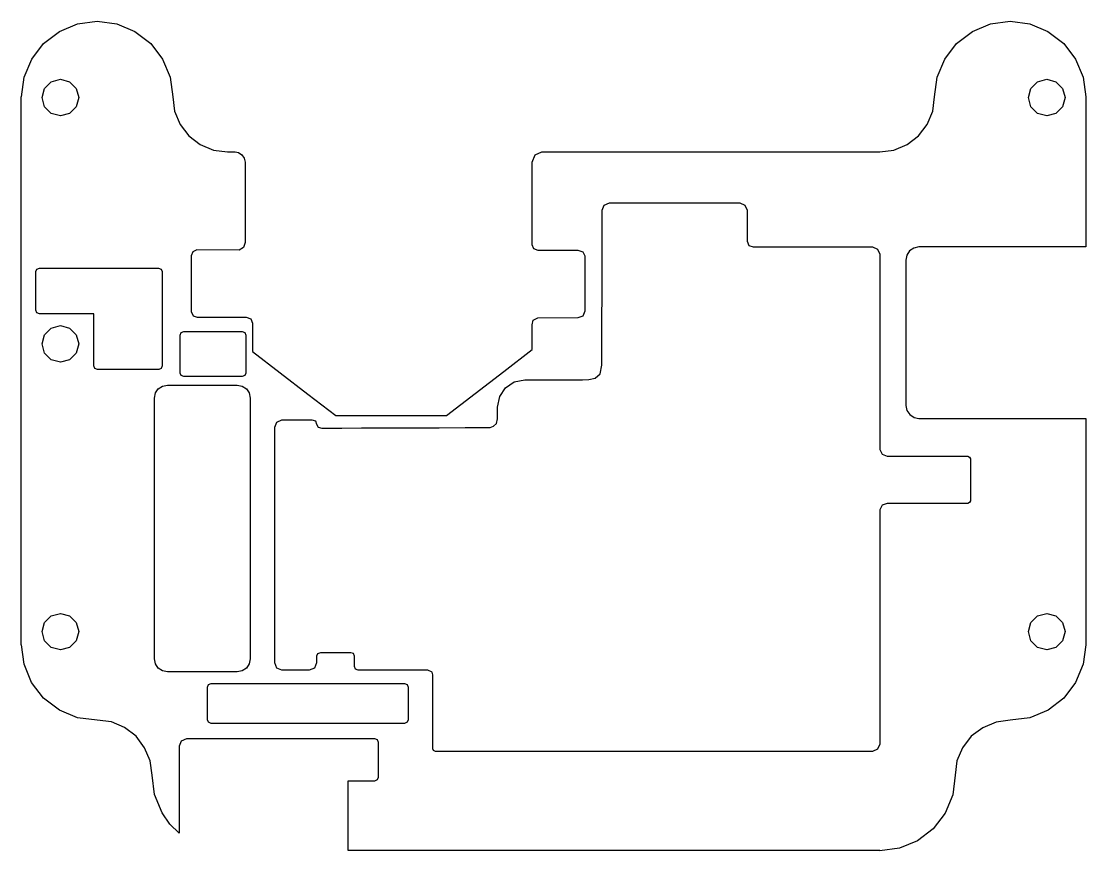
# Model space of a CAD drawing. Extents: x 0 to 104, y 0 to 81.
import ezdxf

# ---------------------------------------------------------------- set-up
doc = ezdxf.new("R2010")
doc.units = 0
doc.layers.get('0').update_dxf_attribs({"linetype": 'continuous'})

# ---------------------------------------------------------------- blocks, each defined once
blk = doc.blocks.new('SCALE')
at = {"color": 0}
for points in [[(103.76, 58.92), (99.7, 58.92), (95.64, 58.92), (91.58, 58.92), (87.52, 58.92), (87.03, 58.82), (86.62, 58.54), (86.35, 58.13), (86.25, 57.63), (86.25, 52.92), (86.25, 48.2), (86.25, 43.48), (86.36, 43), (86.65, 42.6), (87.06, 42.32), (87.52, 42.22), (91.58, 42.22), (95.64, 42.22), (99.7, 42.22), (103.76, 42.22), (103.76, 37.81), (103.76, 33.41), (103.76, 29), (103.76, 24.6), (103.76, 20.19), (103.52, 18.29), (102.78, 16.51), (101.62, 14.98), (100.09, 13.82), (98.32, 13.08), (96.41, 12.84), (95.03, 12.67), (93.74, 12.12), (92.62, 11.28), (91.78, 10.16), (91.23, 8.88), (91.06, 7.49), (90.82, 5.59), (90.08, 3.81), (88.92, 2.28), (87.39, 1.12), (85.62, 0.38), (83.71, 0.14), (83.71, 0.15), (79.01, 0.15), (74.3, 0.15), (69.6, 0.15), (64.9, 0.15), (60.19, 0.15), (55.49, 0.15), (50.79, 0.15), (46.08, 0.15), (41.38, 0.15), (36.67, 0.15), (31.97, 0.15), (31.97, 3.56), (31.97, 6.96), (34.56, 6.96), (34.81, 7.07), (34.91, 7.31), (34.91, 10.68), (34.81, 10.93), (34.56, 11.03), (29.98, 11.03), (25.39, 11.03), (20.81, 11.03), (16.22, 11.03), (15.72, 10.82), (15.51, 10.32), (15.51, 6.08), (15.51, 1.84), (14.61, 2.74), (13.85, 3.82), (13.11, 5.6), (12.87, 7.5), (12.7, 8.89), (12.15, 10.17), (11.31, 11.29), (10.2, 12.13), (8.91, 12.68), (7.52, 12.85), (5.62, 13.09), (3.85, 13.83), (2.31, 14.99), (1.15, 16.52), (0.41, 18.3), (0.17, 20.2), (0.14, 20.19), (0.14, 25.04), (0.14, 29.89), (0.14, 34.74), (0.14, 39.59), (0.14, 44.44), (0.14, 49.29), (0.14, 54.14), (0.14, 58.98), (0.14, 63.83), (0.14, 68.68), (0.14, 73.53), (0.17, 73.53), (0.41, 75.44), (1.16, 77.21), (2.31, 78.74), (3.85, 79.9), (5.62, 80.65), (7.53, 80.89), (9.43, 80.65), (11.2, 79.9), (12.74, 78.74), (13.89, 77.21), (14.64, 75.44), (14.88, 73.53), (15.05, 72.15), (15.6, 70.86), (16.44, 69.75), (17.55, 68.91), (18.84, 68.36), (20.22, 68.19), (20.96, 68.19), (21.29, 68.11), (21.6, 67.88), (21.84, 67.56), (21.94, 67.19), (21.94, 63.28), (21.94, 59.36), (21.77, 58.86), (21.34, 58.62), (17.22, 58.65), (16.85, 58.45), (16.67, 58.06), (16.67, 55.35), (16.67, 52.63), (16.86, 52.22), (17.25, 52.09), (22.03, 52.09), (22.48, 51.92), (22.64, 51.51), (22.64, 48.76), (25.35, 46.67), (28.05, 44.59), (30.76, 42.5), (34.36, 42.5), (37.95, 42.5), (41.55, 42.5), (44.32, 44.65), (47.1, 46.8), (49.87, 48.95), (49.86, 51.35), (49.97, 51.81), (50.42, 52.02), (54.34, 52.07), (54.83, 52.21), (55.03, 52.69), (55.03, 55.36), (55.03, 58.03), (54.84, 58.41), (54.34, 58.58), (50.45, 58.58), (50.04, 58.74), (49.87, 59.13), (49.87, 63.16), (49.87, 67.19), (50.16, 67.88), (50.82, 68.19), (55.52, 68.19), (60.22, 68.19), (64.92, 68.19), (69.62, 68.19), (74.31, 68.19), (79.01, 68.19), (83.71, 68.19), (85.09, 68.36), (86.38, 68.91), (87.49, 69.75), (88.33, 70.86), (88.88, 72.15), (89.05, 73.53), (89.29, 75.44), (90.04, 77.21), (91.19, 78.74), (92.73, 79.9), (94.5, 80.65), (96.41, 80.89), (98.31, 80.65), (100.08, 79.9), (101.62, 78.74), (102.77, 77.21), (103.52, 75.44), (103.76, 73.53), (103.76, 68.66), (103.76, 63.79)], [(3.95, 71.69), (3.06, 71.93), (2.41, 72.58), (2.17, 73.47), (2.41, 74.36), (3.06, 75.01), (3.95, 75.25), (4.84, 75.01), (5.49, 74.36), (5.73, 73.47), (5.49, 72.58), (4.84, 71.93)], [(99.97, 71.69), (99.08, 71.93), (98.43, 72.58), (98.19, 73.47), (98.43, 74.36), (99.08, 75.01), (99.97, 75.25), (100.86, 75.01), (101.51, 74.36), (101.75, 73.47), (101.51, 72.58), (100.86, 71.93)], [(40.45, 9.81), (40.28, 9.89), (40.2, 10.06), (40.2, 13.66), (40.2, 17.26), (40.14, 17.54), (39.71, 17.73), (36.33, 17.73), (32.94, 17.73), (32.69, 17.83), (32.59, 18.08), (32.59, 19.08), (32.49, 19.33), (32.21, 19.42), (29.27, 19.42), (28.98, 19.31), (28.88, 19.08), (28.88, 18.43), (28.67, 17.93), (28.17, 17.72), (25.52, 17.72), (25.02, 17.93), (24.81, 18.43), (24.81, 23.02), (24.81, 27.61), (24.81, 32.2), (24.81, 36.79), (24.81, 41.38), (25.02, 41.88), (25.52, 42.09), (28.44, 42.09), (28.78, 41.98), (28.88, 41.68), (29.05, 41.38), (29.41, 41.28), (29.99, 41.28), (31.34, 41.29), (33.27, 41.3), (35.61, 41.31), (38.19, 41.31), (40.82, 41.32), (43.34, 41.33), (45.56, 41.34), (45.79, 41.36), (46.11, 41.47), (46.39, 41.72), (46.51, 42.18), (46.51, 43.34), (46.72, 44.37), (47.29, 45.21), (48.13, 45.78), (49.16, 45.99), (51.97, 45.99), (54.78, 45.99), (55.39, 46.01), (56.02, 46.15), (56.5, 46.57), (56.67, 47.42), (56.67, 51.19), (56.68, 54.96), (56.68, 58.73), (56.68, 62.5), (56.89, 63), (57.39, 63.21), (61.62, 63.21), (65.85, 63.21), (70.08, 63.21), (70.58, 63), (70.79, 62.5), (70.79, 59.47), (70.96, 59.07), (71.38, 58.92), (75.25, 58.92), (79.13, 58.92), (83, 58.92), (83.5, 58.71), (83.71, 58.21), (83.71, 53.46), (83.71, 48.71), (83.71, 43.95), (83.71, 39.2), (83.93, 38.74), (84.42, 38.55), (85.28, 38.55), (87.37, 38.54), (89.95, 38.54), (92.28, 38.54), (92.45, 38.47), (92.53, 38.29), (92.53, 34.21), (92.45, 34.04), (92.28, 33.96), (88.35, 33.96), (84.42, 33.96), (83.93, 33.77), (83.71, 33.34), (83.71, 28.78), (83.71, 24.21), (83.71, 19.65), (83.71, 15.09), (83.71, 10.52), (83.5, 10.02), (83, 9.81), (78.27, 9.81), (73.55, 9.81), (68.82, 9.81), (64.09, 9.81), (59.36, 9.81), (54.63, 9.81), (49.91, 9.81), (45.18, 9.81)], [(1.9, 52.41), (1.66, 52.52), (1.55, 52.76), (1.55, 56.52), (1.66, 56.77), (1.9, 56.87), (5.77, 56.87), (9.64, 56.87), (13.51, 56.87), (13.76, 56.77), (13.86, 56.52), (13.86, 54.14), (13.87, 54.06), (13.87, 50.7), (13.87, 47.34), (13.77, 47.1), (13.52, 46.99), (10.54, 46.99), (7.55, 46.99), (7.3, 47.1), (7.2, 47.34), (7.2, 49.88), (7.2, 52.41), (4.55, 52.41)], [(3.95, 47.7), (3.06, 47.94), (2.41, 48.59), (2.17, 49.48), (2.41, 50.37), (3.06, 51.02), (3.95, 51.26), (4.84, 51.02), (5.49, 50.37), (5.73, 49.48), (5.49, 48.59), (4.84, 47.94)], [(15.97, 46.3), (15.72, 46.41), (15.62, 46.65), (15.62, 50.34), (15.72, 50.59), (15.97, 50.69), (18.81, 50.69), (21.65, 50.69), (21.9, 50.59), (22, 50.34), (22, 46.65), (21.9, 46.41), (21.65, 46.3), (18.81, 46.3)], [(14.37, 17.55), (13.88, 17.65), (13.47, 17.92), (13.2, 18.33), (13.1, 18.82), (13.1, 23.05), (13.1, 27.28), (13.1, 31.52), (13.1, 35.75), (13.1, 39.98), (13.1, 44.21), (13.2, 44.71), (13.47, 45.11), (13.88, 45.38), (14.37, 45.48), (17.77, 45.48), (21.16, 45.48), (21.65, 45.38), (22.06, 45.11), (22.33, 44.71), (22.43, 44.21), (22.43, 39.98), (22.43, 35.75), (22.43, 31.52), (22.43, 27.28), (22.43, 23.05), (22.43, 18.82), (22.33, 18.33), (22.06, 17.92), (21.65, 17.65), (21.16, 17.55), (17.77, 17.55)], [(3.95, 19.69), (3.06, 19.93), (2.41, 20.58), (2.17, 21.47), (2.41, 22.36), (3.06, 23.01), (3.95, 23.25), (4.84, 23.01), (5.49, 22.36), (5.73, 21.47), (5.49, 20.58), (4.84, 19.93)], [(99.97, 19.69), (99.08, 19.93), (98.43, 20.58), (98.19, 21.47), (98.43, 22.36), (99.08, 23.01), (99.97, 23.25), (100.86, 23.01), (101.51, 22.36), (101.75, 21.47), (101.51, 20.58), (100.86, 19.93)], [(18.62, 12.54), (18.37, 12.65), (18.27, 12.89), (18.27, 16.06), (18.37, 16.31), (18.62, 16.41), (23.33, 16.41), (28.04, 16.41), (32.75, 16.41), (37.46, 16.41), (37.71, 16.31), (37.81, 16.06), (37.81, 12.89), (37.71, 12.65), (37.46, 12.54), (32.75, 12.54), (28.04, 12.54), (23.33, 12.54)], [(18.62, 12.54), (18.37, 12.65), (18.27, 12.89), (18.27, 16.06), (18.37, 16.31), (18.62, 16.41), (23.33, 16.41), (28.04, 16.41), (32.75, 16.41), (37.46, 16.41), (37.71, 16.31), (37.81, 16.06), (37.81, 12.89), (37.71, 12.65), (37.46, 12.54), (32.75, 12.54), (28.04, 12.54), (23.33, 12.54)]]:
    blk.add_lwpolyline(points, close=True, dxfattribs=at)

msp = doc.modelspace()

# ---------------------------------------------------------------- block references
msp.add_blockref('SCALE', (0, 0))

doc.saveas('drawing.dxf')
